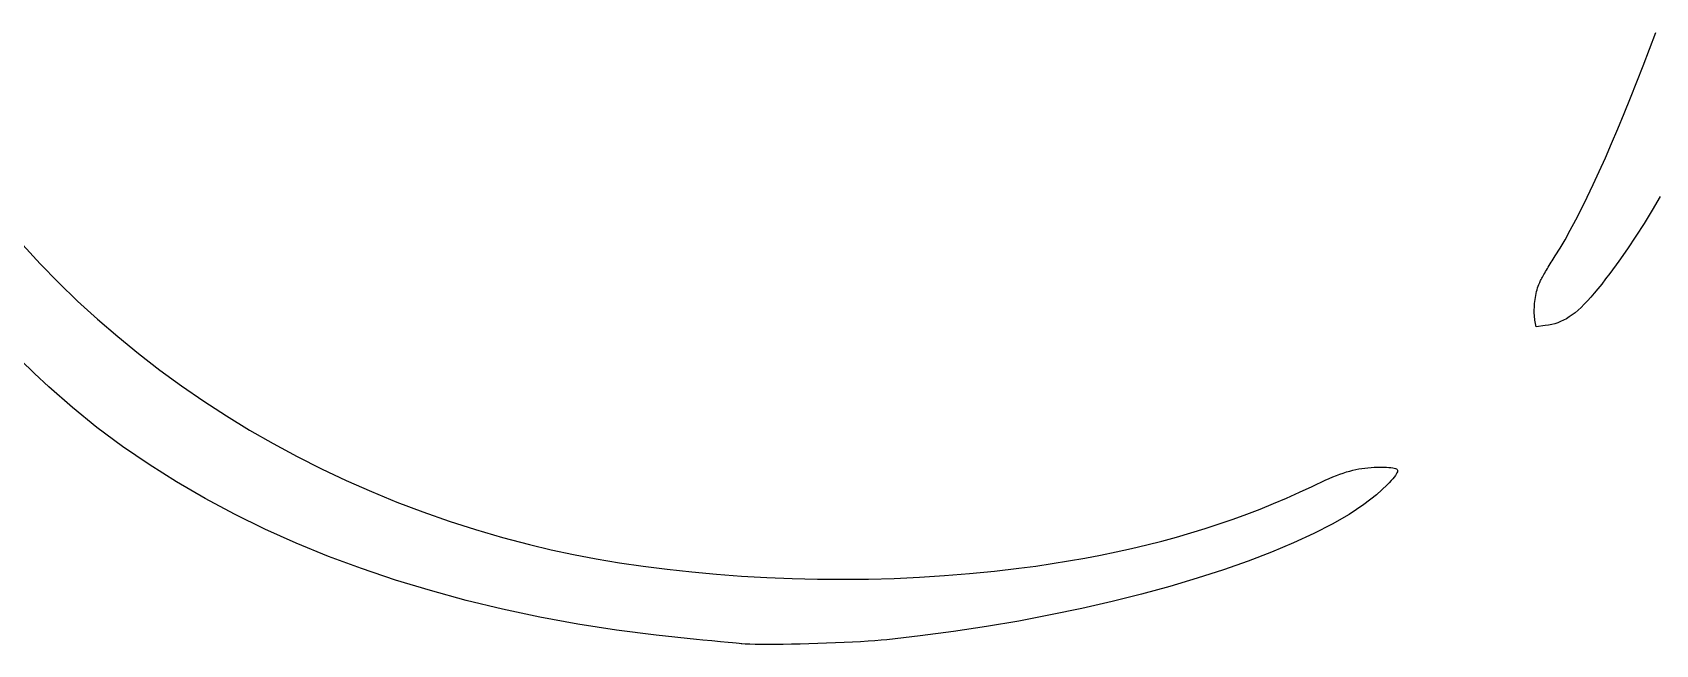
# Model space of a CAD drawing. Header units: metres. Extents: x -106 to 107, y -104 to 107.
# Drawn here: x -19.79 to 27.13, y -58.94 to -41.26 of the extents above; entities that cross this region are included whole.
import ezdxf

# ---------------------------------------------------------------- set-up
doc = ezdxf.new("R2010")
doc.units = ezdxf.units.M

msp = doc.modelspace()

# ---------------------------------------------------------------- linework, layer by layer
for p, q in [((26.9531, -41.7444), (27.1324, -41.261)), ((26.7719, -42.2218), (26.9531, -41.7444)), ((26.5895, -42.6915), (26.7719, -42.2218)), ((26.4063, -43.1524), (26.5895, -42.6915)), ((26.223, -43.6031), (26.4063, -43.1524)), ((26.0402, -44.0421), (26.223, -43.6031)), ((25.8584, -44.4683), (26.0402, -44.0421)), ((25.6783, -44.88), (25.8584, -44.4683)), ((25.5004, -45.2762), (25.6783, -44.88)), ((25.3253, -45.6552), (25.5004, -45.2762)), ((25.1536, -46.0159), (25.3253, -45.6552)), ((24.8227, -46.6767), (24.9859, -46.3569)), ((24.9859, -46.3569), (25.1536, -46.0159)), ((27.0348, -46.3962), (26.8008, -46.777)), ((27.2652, -46.0028), (27.0348, -46.3962)), ((24.6647, -46.9742), (24.8227, -46.6767)), ((26.8008, -46.777), (26.5619, -47.1477)), ((24.3665, -47.4961), (24.5125, -47.2477)), ((24.5125, -47.2477), (24.6647, -46.9742)), ((26.5619, -47.1477), (26.317, -47.5106)), ((-20.0716, -47.3988), (-19.5663, -47.9419)), ((24.1124, -47.8991), (24.1411, -47.8533)), ((24.1411, -47.8533), (24.1699, -47.8076)), ((24.1699, -47.8076), (24.1987, -47.7625)), ((24.1987, -47.7625), (24.2275, -47.718)), ((24.2275, -47.718), (24.3665, -47.4961)), ((26.317, -47.5106), (26.0649, -47.8683)), ((-19.5663, -47.9419), (-19.0378, -48.4816)), ((23.8591, -48.328), (23.8798, -48.2907)), ((23.8798, -48.2907), (23.9019, -48.2516)), ((23.9019, -48.2516), (23.9253, -48.2109)), ((23.9253, -48.2109), (23.9497, -48.1688)), ((23.9497, -48.1688), (23.9751, -48.1256)), ((23.9751, -48.1256), (24.0013, -48.0814)), ((24.0013, -48.0814), (24.0283, -48.0364)), ((24.0283, -48.0364), (24.0558, -47.991)), ((24.0558, -47.991), (24.0839, -47.9451)), ((24.0839, -47.9451), (24.1124, -47.8991)), ((25.8045, -48.2231), (25.685, -48.3813)), ((26.0649, -47.8683), (25.8045, -48.2231)), ((-19.0378, -48.4816), (-18.4828, -49.0194)), ((23.6777, -48.8009), (23.6902, -48.7458)), ((23.6902, -48.7458), (23.7039, -48.6924)), ((23.7039, -48.6924), (23.7187, -48.6411)), ((23.7187, -48.6411), (23.7345, -48.5922)), ((23.7345, -48.5922), (23.7514, -48.546)), ((23.7514, -48.546), (23.7693, -48.5029)), ((23.7693, -48.5029), (23.7795, -48.4806)), ((23.7795, -48.4806), (23.7918, -48.4553)), ((23.7918, -48.4553), (23.806, -48.4272)), ((23.806, -48.4272), (23.822, -48.3965)), ((23.822, -48.3965), (23.8398, -48.3633)), ((23.8398, -48.3633), (23.8591, -48.328)), ((25.3579, -48.7914), (25.2578, -48.9079)), ((25.4621, -48.665), (25.3579, -48.7914)), ((25.571, -48.5285), (25.4621, -48.665)), ((25.685, -48.3813), (25.571, -48.5285)), ((-18.4828, -49.0194), (-17.9122, -49.5417)), ((23.6228, -49.2661), (23.6249, -49.2086)), ((23.6249, -49.2086), (23.6284, -49.1503)), ((23.6284, -49.1503), (23.6333, -49.0915)), ((23.6333, -49.0915), (23.6396, -49.0325)), ((23.6396, -49.0325), (23.6472, -48.9736)), ((23.6472, -48.9736), (23.6561, -48.9151)), ((23.6561, -48.9151), (23.6663, -48.8575)), ((23.6663, -48.8575), (23.6777, -48.8009)), ((24.9781, -49.2022), (24.8901, -49.2831)), ((25.0684, -49.1129), (24.9781, -49.2022)), ((25.1615, -49.015), (25.0684, -49.1129)), ((25.2578, -48.9079), (25.1615, -49.015)), ((-17.9122, -49.5417), (-17.3264, -50.0483)), ((23.6222, -49.3224), (23.6228, -49.2661)), ((23.6232, -49.3772), (23.6222, -49.3224)), ((23.6257, -49.4302), (23.6232, -49.3772)), ((23.6298, -49.481), (23.6257, -49.4302)), ((23.6355, -49.5293), (23.6298, -49.481)), ((23.6429, -49.5749), (23.6355, -49.5293)), ((23.6783, -49.7638), (23.6429, -49.5749)), ((23.9418, -49.7303), (23.6783, -49.7638)), ((24.0351, -49.7162), (23.9418, -49.7303)), ((24.1255, -49.698), (24.0351, -49.7162)), ((24.2137, -49.6752), (24.1255, -49.698)), ((24.2999, -49.6475), (24.2137, -49.6752)), ((24.3847, -49.6144), (24.2999, -49.6475)), ((24.4686, -49.5756), (24.3847, -49.6144)), ((24.552, -49.5308), (24.4686, -49.5756)), ((24.6354, -49.4795), (24.552, -49.5308)), ((24.7192, -49.4213), (24.6354, -49.4795)), ((24.804, -49.356), (24.7192, -49.4213)), ((24.8901, -49.2831), (24.804, -49.356)), ((-17.3264, -50.0483), (-16.726, -50.539)), ((-16.726, -50.539), (-16.1111, -51.0135)), ((-19.7298, -51.1093), (-20.1365, -50.7136)), ((-19.3115, -51.5001), (-19.7298, -51.1093)), ((-16.1111, -51.0135), (-15.4822, -51.4718)), ((-18.6328, -52.0961), (-19.3115, -51.5001)), ((-15.4822, -51.4718), (-14.8397, -51.9134)), ((-14.8397, -51.9134), (-14.184, -52.3384)), ((-17.9241, -52.6691), (-18.6328, -52.0961)), ((-14.184, -52.3384), (-13.5154, -52.7463)), ((-17.1857, -53.2186), (-17.9241, -52.6691)), ((-13.5154, -52.7463), (-12.8342, -53.1371)), ((-16.4183, -53.7446), (-17.1857, -53.2186)), ((-12.8342, -53.1371), (-12.141, -53.5105)), ((-15.6223, -54.2469), (-16.4183, -53.7446)), ((-12.141, -53.5105), (-11.436, -53.8663)), ((-11.436, -53.8663), (-10.7196, -54.2043)), ((18.1962, -53.9582), (18.2873, -53.9314)), ((18.2873, -53.9314), (18.3766, -53.9079)), ((18.3766, -53.9079), (18.4645, -53.8875)), ((18.4645, -53.8875), (18.5518, -53.8701)), ((18.5518, -53.8701), (18.6389, -53.8555)), ((18.6389, -53.8555), (18.7263, -53.8437)), ((18.7263, -53.8437), (18.8147, -53.8343)), ((18.8147, -53.8343), (18.9047, -53.8273)), ((18.9047, -53.8273), (18.9967, -53.8224)), ((18.9967, -53.8224), (19.0913, -53.8197)), ((19.0913, -53.8197), (19.1892, -53.8188)), ((19.1892, -53.8188), (19.2743, -53.8193)), ((19.2743, -53.8193), (19.3508, -53.8209)), ((19.3508, -53.8209), (19.4189, -53.8239)), ((19.4189, -53.8239), (19.4787, -53.8285)), ((19.4787, -53.8285), (19.5301, -53.8351)), ((19.5301, -53.8351), (19.5733, -53.8438)), ((19.5733, -53.8438), (19.6085, -53.8548)), ((19.6085, -53.8548), (19.6357, -53.8686)), ((19.6357, -53.8686), (19.6549, -53.8852)), ((19.6658, -53.9551), (19.6542, -53.9858)), ((19.6549, -53.8852), (19.6662, -53.905)), ((19.6699, -53.9282), (19.6658, -53.9551)), ((19.6662, -53.905), (19.6699, -53.9282)), ((-14.7982, -54.7252), (-15.6223, -54.2469)), ((-10.7196, -54.2043), (-9.99222, -54.5243)), ((16.8344, -54.5458), (17.2, -54.3737)), ((17.2, -54.3737), (17.3331, -54.3102)), ((17.3331, -54.3102), (17.4593, -54.2513)), ((17.4593, -54.2513), (17.5791, -54.1971)), ((17.5791, -54.1971), (17.6931, -54.1472)), ((17.6931, -54.1472), (17.802, -54.1015)), ((17.802, -54.1015), (17.9061, -54.06)), ((17.9061, -54.06), (18.0062, -54.0223)), ((18.0062, -54.0223), (18.1027, -53.9885)), ((18.1027, -53.9885), (18.1962, -53.9582)), ((19.3683, -54.3321), (19.0625, -54.6166)), ((19.4305, -54.2668), (19.3683, -54.3321)), ((19.4857, -54.2073), (19.4305, -54.2668)), ((19.5338, -54.1531), (19.4857, -54.2073)), ((19.5749, -54.1042), (19.5338, -54.1531)), ((19.6087, -54.0602), (19.5749, -54.1042)), ((19.6351, -54.0208), (19.6087, -54.0602)), ((19.6542, -53.9858), (19.6351, -54.0208)), ((-13.9466, -55.1794), (-14.7982, -54.7252)), ((-9.99222, -54.5243), (-9.25421, -54.8261)), ((-9.25421, -54.8261), (-8.50595, -55.1095)), ((15.7029, -55.0275), (16.0858, -54.8727)), ((16.0858, -54.8727), (16.463, -54.7121)), ((16.463, -54.7121), (16.8344, -54.5458)), ((19.0625, -54.6166), (18.6946, -54.9003)), ((-13.0679, -55.6092), (-13.9466, -55.1794)), ((-8.50595, -55.1095), (-7.74783, -55.3743)), ((14.5182, -55.4577), (14.9191, -55.32)), ((14.9191, -55.32), (15.314, -55.1766)), ((15.314, -55.1766), (15.7029, -55.0275)), ((18.2678, -55.1822), (17.7851, -55.4614)), ((18.6946, -54.9003), (18.2678, -55.1822)), ((-12.1626, -56.0145), (-13.0679, -55.6092)), ((-7.74783, -55.3743), (-6.98021, -55.6201)), ((-6.98021, -55.6201), (-6.20346, -55.847)), ((13.2785, -55.837), (13.698, -55.7162)), ((13.698, -55.7162), (14.1112, -55.5898)), ((14.1112, -55.5898), (14.5182, -55.4577)), ((17.2494, -55.737), (16.6637, -56.0081)), ((17.7851, -55.4614), (17.2494, -55.737)), ((-11.2312, -56.3951), (-12.1626, -56.0145)), ((-6.20346, -55.847), (-5.41797, -56.0546)), ((-5.41797, -56.0546), (-4.79391, -56.2029)), ((-4.79391, -56.2029), (-4.15234, -56.3396)), ((11.0849, -56.3573), (11.5367, -56.2643)), ((11.5367, -56.2643), (11.9819, -56.1658)), ((11.9819, -56.1658), (12.4205, -56.0618)), ((12.4205, -56.0618), (12.8527, -55.9522)), ((12.8527, -55.9522), (13.2785, -55.837)), ((16.0311, -56.2737), (15.3546, -56.5329)), ((16.6637, -56.0081), (16.0311, -56.2737)), ((-10.2744, -56.7507), (-11.2312, -56.3951)), ((-9.2924, -57.0813), (-10.2744, -56.7507)), ((-4.15234, -56.3396), (-3.49474, -56.4647)), ((-3.49474, -56.4647), (-2.82256, -56.578)), ((-2.82256, -56.578), (-2.13724, -56.6796)), ((-2.13724, -56.6796), (-1.44026, -56.7692)), ((-1.44026, -56.7692), (-0.73309, -56.847)), ((8.01758, -56.8236), (8.72459, -56.7398)), ((8.72459, -56.7398), (9.21042, -56.6742)), ((9.21042, -56.6742), (9.6893, -56.6031)), ((9.6893, -56.6031), (10.1613, -56.5267)), ((10.1613, -56.5267), (10.6265, -56.4447)), ((10.6265, -56.4447), (11.0849, -56.3573)), ((15.3546, -56.5329), (14.6372, -56.7847)), ((-8.28589, -57.3865), (-9.2924, -57.0813)), ((-0.73309, -56.847), (-0.01718, -56.9128)), ((-0.01718, -56.9128), (0.70602, -56.9664)), ((0.70602, -56.9664), (1.43504, -57.008)), ((1.43504, -57.008), (2.16843, -57.0373)), ((2.16843, -57.0373), (2.90472, -57.0543)), ((2.90472, -57.0543), (3.64247, -57.059)), ((3.64247, -57.059), (4.3802, -57.0512)), ((4.3802, -57.0512), (5.11647, -57.031)), ((5.11647, -57.031), (5.84979, -56.9982)), ((5.84979, -56.9982), (6.57872, -56.9527)), ((6.57872, -56.9527), (7.30182, -56.8945)), ((7.30182, -56.8945), (8.01758, -56.8236)), ((13.8819, -57.0282), (13.0917, -57.2626)), ((14.6372, -56.7847), (13.8819, -57.0282)), ((-7.25533, -57.6662), (-8.28589, -57.3865)), ((-6.20123, -57.9202), (-7.25533, -57.6662)), ((11.4187, -57.7), (10.5419, -57.9011)), ((12.2697, -57.4868), (11.4187, -57.7)), ((13.0917, -57.2626), (12.2697, -57.4868)), ((-5.12408, -58.1483), (-6.20123, -57.9202)), ((-4.0244, -58.3503), (-5.12408, -58.1483)), ((9.6423, -58.0893), (8.72281, -58.2637)), ((10.5419, -57.9011), (9.6423, -58.0893)), ((-2.90266, -58.526), (-4.0244, -58.3503)), ((-1.7594, -58.6753), (-2.90266, -58.526)), ((6.8364, -58.5672), (5.87546, -58.6944)), ((7.78651, -58.4233), (6.8364, -58.5672)), ((8.72281, -58.2637), (7.78651, -58.4233)), ((-0.59509, -58.7978), (-1.7594, -58.6753)), ((-0.41313, -58.8147), (-0.59509, -58.7978)), ((-0.14841, -58.8395), (-0.41313, -58.8147)), ((0.09819, -58.8626), (-0.14841, -58.8395)), ((0.31738, -58.8834), (0.09819, -58.8626)), ((0.44366, -58.8954), (0.31738, -58.8834)), ((0.55089, -58.9057), (0.44366, -58.8954)), ((0.63626, -58.914), (0.55089, -58.9057)), ((0.69704, -58.92), (0.63626, -58.914)), ((0.71735, -58.9221), (0.69704, -58.92)), ((0.81627, -58.9299), (0.71735, -58.9221)), ((0.94369, -58.9357), (0.81627, -58.9299)), ((1.09682, -58.9397), (0.94369, -58.9357)), ((1.27284, -58.942), (1.09682, -58.9397)), ((1.46893, -58.9426), (1.27284, -58.942)), ((1.68231, -58.9416), (1.46893, -58.9426)), ((1.91013, -58.9391), (1.68231, -58.9416)), ((2.14957, -58.9351), (1.91013, -58.9391)), ((2.39784, -58.9297), (2.14957, -58.9351)), ((2.65213, -58.9231), (2.39784, -58.9297)), ((2.90961, -58.9153), (2.65213, -58.9231)), ((3.16748, -58.9064), (2.90961, -58.9153)), ((3.42293, -58.8964), (3.16748, -58.9064)), ((3.67313, -58.8855), (3.42293, -58.8964)), ((3.91527, -58.8736), (3.67313, -58.8855)), ((4.14655, -58.861), (3.91527, -58.8736)), ((4.36414, -58.8477), (4.14655, -58.861)), ((4.56525, -58.8336), (4.36414, -58.8477)), ((4.74706, -58.8191), (4.56525, -58.8336)), ((4.90672, -58.804), (4.74706, -58.8191)), ((5.87546, -58.6944), (4.90672, -58.804))]:
    msp.add_line(p, q)

doc.saveas('drawing.dxf')
